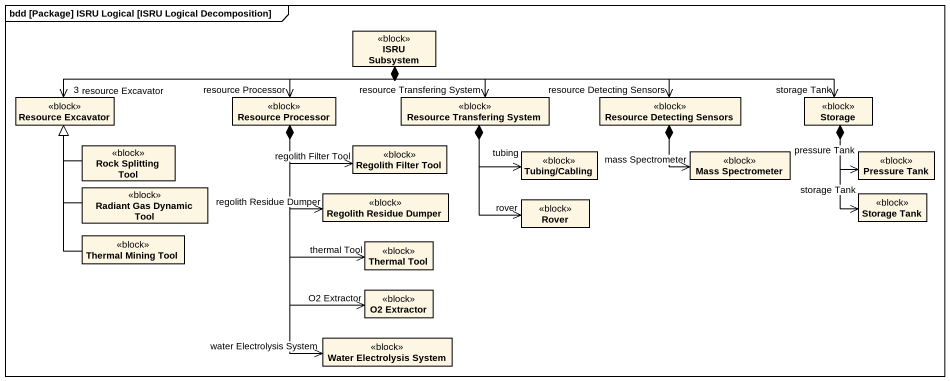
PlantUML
@startuml
mainframe bdd [Package] ISRU Logical [ISRU Logical Decomposition]
hide circle
hide empty members
class "ISRU Subsystem" as ISRU_Subsystem <<block>>
class "Resource Excavator" as Resource_Excavator <<block>>
class "Resource Processor" as Resource_Processor <<block>>
class "Resource Transfering System" as Resource_Transfering_System <<block>>
class "Resource Detecting Sensors" as Resource_Detecting_Sensors <<block>>
class "Storage" as Storage_ <<block>>
class "Rock Splitting Tool" as Rock_Splitting_Tool <<block>>
class "Regolith Filter Tool" as Regolith_Filter_Tool <<block>>
class "Tubing/Cabling" as Tubing_Cabling <<block>>
class "Mass Spectrometer" as Mass_Spectrometer <<block>>
class "Pressure Tank" as Pressure_Tank <<block>>
class "Radiant Gas Dynamic Tool" as Radiant_Gas_Dynamic_Tool <<block>>
class "Regolith Residue Dumper" as Regolith_Residue_Dumper <<block>>
class Rover <<block>>
class "Storage Tank" as Storage_Tank <<block>>
class "Thermal Mining Tool" as Thermal_Mining_Tool <<block>>
class "Thermal Tool" as Thermal_Tool <<block>>
class "O2 Extractor" as O2_Extractor <<block>>
class "Water Electrolysis System" as Water_Electrolysis_System <<block>>
ISRU_Subsystem *-left-> "resource Excavator\n3" Resource_Excavator
ISRU_Subsystem *-left-> "resource Processor" Resource_Processor
ISRU_Subsystem *--> "resource Transfering System" Resource_Transfering_System
ISRU_Subsystem *-right-> "resource Detecting Sensors" Resource_Detecting_Sensors
ISRU_Subsystem *-right-> "storage Tank" Storage_
Resource_Processor *-right-> "regolith Filter Tool" Regolith_Filter_Tool
Resource_Processor *--> "regolith Residue Dumper" Regolith_Residue_Dumper
Resource_Processor *--> "thermal Tool" Thermal_Tool
Resource_Processor *--> "O2 Extractor" O2_Extractor
Resource_Processor *--> "water Electrolysis System" Water_Electrolysis_System
Resource_Transfering_System *--> "tubing" Tubing_Cabling
Resource_Transfering_System *--> "rover" Rover
Resource_Detecting_Sensors *--> "mass Spectrometer" Mass_Spectrometer
Storage_ *--> "pressure Tank" Pressure_Tank
Storage_ *--> "storage Tank" Storage_Tank
Rock_Splitting_Tool -up-|> Resource_Excavator
Radiant_Gas_Dynamic_Tool -up-|> Resource_Excavator
Thermal_Mining_Tool -up-|> Resource_Excavator
@enduml
